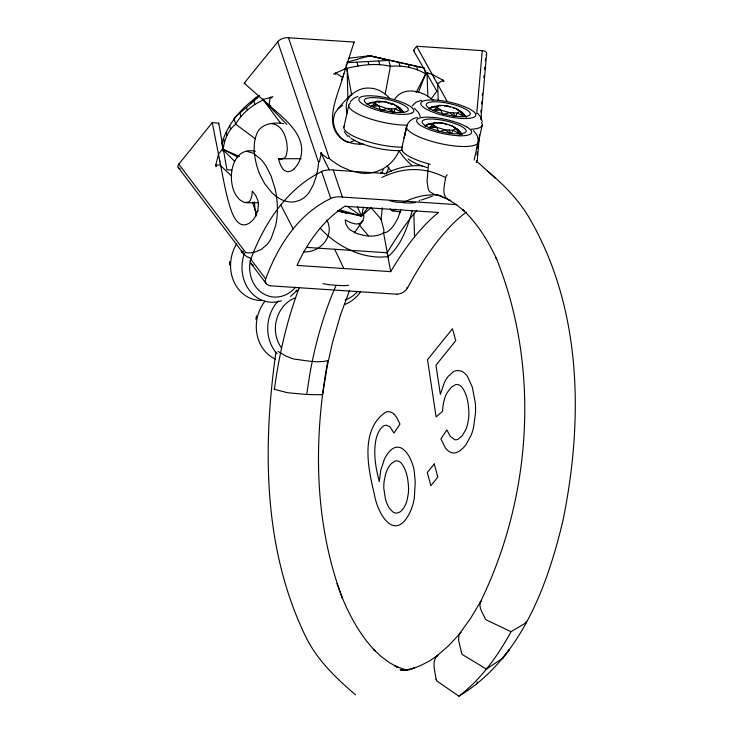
<?xml version="1.0" encoding="UTF-8"?>
<svg xmlns="http://www.w3.org/2000/svg" width="753" height="753" viewBox="0 0 753 753"><rect width="100%" height="100%" fill="white"/><g stroke="black" fill="none" stroke-linecap="round" stroke-linejoin="round"><path stroke-width="1.13" d="M333.24 120.113L334.737 113.477L338.116 108.724C346.154 99.18 355.934 86.84 370.005 88.139C377.78 88.459 384.783 92.845 389.856 98.53M229.477 264.99L229.637 261.555M476.753 113.581L482.268 50.649L483.652 50.837A8.104 4.057 -15.4 0 1 486.363 54.696L486.09 55.148M476.376 162.61L476.564 160.511M477.016 155.269L477.298 152.115M477.76 146.873L478.033 143.729M480.791 112.263L480.969 110.164M481.525 103.867L481.713 101.768M482.259 95.48L482.447 93.381M483.821 77.644L484.01 75.545M484.555 69.257L484.744 67.158M485.29 60.861L485.478 58.762M477.091 162.544L479.529 134.778M480.847 119.746L486.626 53.811M283.777 123.69C273.697 121.995 260.161 123.379 256.425 134.731C252.801 144.435 254.09 155.193 256.585 165.02A45.792 27.4 80.1 0 0 260.03 174.903L264.755 183.798L271.927 192.712A55.618 33.273 80.1 0 0 294.828 201.748L299.543 200.411L303.92 197.841A48.154 28.812 80.1 0 0 309.003 192.561L313.05 185.464L316.072 176.974A65.059 38.921 80.1 0 0 318.623 162.601L318.707 161.801M270.675 105.721L269.132 105.156L269.226 104.29A60.899 36.436 80.1 0 1 269.433 102.596L270.214 97.57L270.892 96.996M481.336 600.95C477.374 606.25 482.889 613.017 485.111 618.505A2.89 1.704 28.5 0 0 486.909 620.218L511.042 631.673L526.008 622.797M428.438 164.898L427.064 181.351L428.344 189.577A8.754 7.577 -75.8 0 0 429.709 191.676L434.114 194.349L441.296 195.78M275.109 389.508L287.599 392.746L306.687 394.497L309.841 374.062A238.183 117.957 -86.1 0 1 335.706 286.253L336.13 285.293L341.118 285.547A80.336 47.448 28.5 0 0 343.857 285.603A53.124 31.381 28.5 0 0 345.156 285.585L348.554 285.321M382.336 207.866L381.319 216.751A52.239 19.089 -74.4 0 0 381.122 219.641L383.71 229.232A13.356 2.024 69.5 0 1 383.917 231.218C383.719 233.985 379.983 234.654 377.517 235.425A36.671 21.065 27.4 0 1 365.167 235.642L357.204 233.703L350.446 230.07A11.615 6.673 27.4 0 1 348.074 227.82L345.947 224.29L345.185 219.838L350.446 222.587L354.729 223.81A10.768 6.184 27.4 0 0 358.136 223.839L360.725 222.916L362.504 221.288M306.687 394.497L322.585 394.788L327.188 366.4L332.468 342.634L340.601 314.556L340.422 315.102L349.59 290.404M223.104 151.325C223.745 141.093 227.453 130.806 235.604 124.17C241.995 113.355 251.944 105.015 263.39 99.961L286.884 124.433M275.909 352.291C262.439 447.696 263.089 550.725 306.744 638.732L307.158 639.513C318.698 661.586 336.864 678.839 355.557 694.84M443.037 81.578L443.244 80.307L442.604 80.053M447.207 174.847A4.226 3.586 -62.3 0 0 445.616 177.642C444.665 184.993 440.477 197.258 450.115 200.402M385.216 94.003L390.412 66.32L388.783 60.4L369.638 55.741L348.695 58.207M337.636 210.972L361.515 216.12L363.483 206.943M406.611 126.589L404.135 138.063L406.742 126.127L401.726 148.586M474.145 160.041L478.099 142.261M343.886 127.21L348.771 105.213M477.374 147.033L482.259 125.036M255.813 319.216L256.575 315.846M215.819 166.545A133.686 67.666 -18.6 0 1 215.706 165.415L218.492 154.196L222.361 149.169L234.823 161.509M335.499 72.881L335.292 74.359M412.211 210.972C407.269 227.359 401.556 245.233 388.002 256.594C362.626 259.747 337.25 246.579 320.307 228.357M264.303 100.958L244.179 83.159L278.601 40.784A8.104 4.057 -15.4 0 1 286.949 37.669L354.136 42.074L343.895 73.719M343.33 75.422L343.519 74.858M342.756 77.135L343.142 75.997M343.989 73.446C338.699 94.116 319.385 129.13 347.048 141.705A36.671 29.602 55.1 0 0 360.103 144.049M237.882 157.085L223.377 149.423L221.749 143.494C227.877 123.483 241.826 107.114 259.126 95.669M320.571 153.828L320.976 152.784L321.926 153.32M386.364 173.745L388.925 167.232M418.414 92.337L425.68 73.888L424.052 67.968L369.638 55.741M366.937 104.356L370.118 102.85L374.655 102.954C380.03 108.037 388.416 106.945 393.358 112.856L395.231 108.931L397.913 107.208L400.314 108.376L403.853 112.602M455.829 116.028L457.231 113.082L459.904 111.359L462.304 112.526L465.853 116.753M451.668 133.253L453.071 130.307L455.753 128.584L458.153 129.751L461.693 133.978M479.915 602.955C531.882 497.667 540.616 366.965 496.02 257.611L496.754 259.296C488.236 240.885 477.355 223.246 462.398 209.343L464.149 211L456.149 204.505L447.875 199.272M416.098 92.638L425.68 73.888L427.864 74.575M341.391 79.865L342.568 77.7L341.928 77.192A60.569 48.889 55.1 0 0 340.46 76.072L335.631 73.107M407.241 124.622C409.02 120.593 413.171 118.202 417.369 117.449M480.668 601.487L470.521 618.477L459.942 633.113A8.217 5.836 39 0 0 459.076 634.195L458.53 640.05L461.354 651.91A94.718 67.271 39 0 0 461.909 653.698A3.238 2.306 39 0 0 462.314 654.545L486.391 669.088L502.618 658.301L503.211 657.256A3.247 2.306 39 0 0 503.211 656.72M383.352 169.783L380.764 173.425M350.173 101.862L353.91 98.154L357.873 96.45M412.173 106.013L415.91 102.304L421.52 100.224M216.064 164.775L215.622 165.444L216.676 166.234M354.258 233.016L362.927 220.638M231.613 170.074L226.907 169.651L218.765 123.191L212.271 122.607L178.132 165.001A8.104 4.057 -15.4 0 0 180.221 168.71M221.749 143.494L223.133 141.592M250.843 103.575L254.307 98.822L258.966 95.829M263.117 98.972L262.684 99.556L270.214 97.57M339.631 209.823L361.515 216.12L367.596 207.837M406.629 670.33L401.076 670.17L409.961 669.577L405.406 670.001L414.338 668.062L411.402 668.975L420.343 665.699L429.219 661.106L437.954 655.232C430.98 660.88 435.187 671.271 436.034 679.168M431.187 98.784L436.891 91.188L413.453 50.442L416.607 46.253L482.268 50.649M394.892 98.869C403.89 85.917 422.772 90.859 432.74 99.923M420.033 199.997L419.139 200.938M353.468 42.855L354.136 42.074M351.058 95.01C346.154 99.66 345.1 107.114 347.302 113.317M255.436 213.08L257.893 210.746M297.115 290.432L290.545 296.409M380.867 110.569L378.797 105.928L371.238 106.427L377.338 101.222C387.014 101.278 397.97 103.914 403.608 112.461M453.701 108.376L455.763 108.376L459.904 111.359L463.415 116.094L457.231 113.082L449.325 112.555L440.797 110.079L433.229 110.578L439.338 105.373C449.409 105.354 460.638 108.404 466.267 117.43M461.015 134.674L453.071 130.307L445.164 129.78L436.646 127.304L429.078 127.803L435.178 122.598C445.258 122.579 456.478 125.629 462.116 134.655M338.116 108.724L342.634 105.269M294.254 168.681C291.938 171.082 288.041 172.823 284.935 170.809A11.615 6.946 80.1 0 1 282.912 169.039L280.502 165.123L278.394 158.751L301.2 158.685M347.171 206.247L361.515 216.12L370.881 207.809M255.436 138.863L235.604 124.17L233.976 118.249L259.126 96.356M368.622 104.083L370.118 102.85L377.338 101.222L378.175 101.937L385.244 101.749L388.859 103.396M429.869 108.846L432.118 106.992L439.338 105.373L440.176 106.088M426.462 125.459L427.968 124.217L435.178 122.598L436.015 123.313M436.119 656.569L448.091 646.206L461.09 632.351M274.073 388.877L274.421 389.282A261.696 129.61 -86.1 0 1 299.242 287.684M355.077 140.359L350.079 142.308A10.768 8.688 55.1 0 1 346.549 141.799L345.411 141.329M367.379 104.761L370.118 102.85M429.379 108.912L432.118 106.992L436.655 107.095L440.797 110.079L442.453 113.797M425.229 126.137L427.968 124.217L432.504 124.32L436.646 127.304L438.293 131.022M437.418 681.39L458.888 696.158C520.389 659.28 547.243 586.813 562.962 520.53C583.528 420.108 582.173 308.495 529.199 217.796L528.71 216.958C517.998 199.187 503.399 184.287 487.53 171.091M389.979 200.806L393.697 201.71A69.935 55.863 53.1 0 0 397.885 202.293L403.523 202.425A238.183 117.957 -86.1 0 1 438.124 195.055M384.604 173.943L390.158 171.383A265.865 131.662 -86.1 0 1 422.377 165.801M336.054 72.985L345.608 68.589L345.232 68.156M381.884 177.426L386.722 175.223M428.928 108.507L432.118 106.992M424.777 125.732L427.968 124.217M421.605 199.922L432.354 196.175M254.307 98.822L257.47 97.598M371.238 106.418L376.726 104.441M433.239 110.569L438.726 108.592M429.088 127.794L434.566 125.817M366.306 56.908L369.563 55.75L424.052 67.968M381.94 110.211L387.324 108.404L395.231 108.931L401.415 111.952L397.913 107.208L395.843 105.721L393.772 104.225L390.666 104.225M442.868 114.72L449.325 112.555L454.501 116.367M439.79 131.587L445.164 129.78L450.341 133.592M347.707 62.075L369.554 55.741M380.66 173.256L382.835 172.644M344.827 68.796C359.67 65.182 375.229 62.64 390.412 66.32C402.62 65.125 415.119 67.563 425.68 73.888M415.543 202.501L412.023 202.924A53.124 42.432 53.1 0 1 410.696 202.971A80.336 64.174 53.1 0 1 407.919 202.962L402.911 202.726M363.068 143.767L360.113 144.077M378.175 101.937L381.291 101.486M437.06 123.163L439.131 122.861M391.447 210.473L392.859 210.906L394.497 210.247A10.768 3.934 -74.4 0 0 395.673 209.099M346.672 62.678L388.783 60.4M255.399 151.325C230.823 145.583 226.088 181.765 236.79 196.345A24.152 14.448 80.1 0 0 240.452 200.289L244.509 202.529L248.462 202.152A10.74 6.429 80.1 0 0 250.373 200.194L251.841 196.025L252.274 191.046L255.813 195.648L257.752 200.147A11.615 6.946 80.1 0 1 258.411 203.602L257.808 210.84L255.003 217.203A36.671 21.941 80.1 0 1 247.746 223.989C237.637 228.592 232.348 214.379 230.051 206.962C225.589 192.815 223.199 178.141 220.29 163.627M303.591 251.85C320.166 253.008 335.377 235.745 326.755 219.914M215.574 165.133L218.907 165.058A60.899 36.436 80.1 0 1 220.017 165.123L231.604 176.023M444.214 105.985L447.244 105.9L449.955 107.133M440.053 123.21L443.084 123.125L446.698 124.772M246.156 202.764L258.138 202.726M449.541 125.6L451.612 125.6L455.753 128.584L459.255 133.319M433.201 99.942L437.982 100.262A28.303 7.248 12.5 0 1 453.908 103.18A27.117 6.937 12.5 0 1 457.796 104.281A28.529 7.304 12.5 0 1 471.303 109.957A26.995 6.909 12.5 0 1 473.816 111.745A28.595 7.314 12.5 0 1 475.228 116.301A26.995 6.909 12.5 0 1 473.618 117.346A28.586 7.314 12.5 0 1 463.349 118.503A27.042 6.918 12.5 0 1 458.586 118.193A28.586 7.314 12.5 0 1 442.651 115.275A26.995 6.909 12.5 0 1 437.512 113.778A28.595 7.314 12.5 0 1 425.247 108.498A26.995 6.909 12.5 0 1 422.744 106.7A28.605 7.323 12.5 0 1 421.341 102.154A27.117 6.937 12.5 0 1 422.442 101.335M244.179 83.159L245.017 83.197M385.79 173.576L333.259 170.056L342.399 197.079L456.864 204.656M344.893 206.256L438.594 212.459M306.65 247.389L387.202 252.782A259.361 94.793 -74.4 0 1 416.814 210.313M438.623 212.421A231.896 84.76 -74.4 0 0 390.713 271.645L297.03 265.423A231.971 138.778 80.1 0 1 344.921 206.218M270.609 285.82L396.897 294.216M336.13 285.293L331.085 284.879A69.935 41.311 28.5 0 1 326.83 284.37L322.981 283.627M246.692 151.344L253.3 153.188L261.056 159.495A45.792 27.4 80.1 0 1 266.515 166.884L271.061 175.995L275.09 188.805A55.618 33.273 80.1 0 1 275.692 225.401L271.221 238.268A48.154 28.812 80.1 0 1 266.769 244.772L261.404 249.309L255.389 251.991A65.059 38.921 80.1 0 1 245.779 252.65L245.309 252.584M406.648 670.217L400.041 669.662L406.667 670.349M392.859 210.906L400.784 211.969M245.751 252.65L178.725 164.079M271.805 123.718C278.695 124.179 283.166 130.485 285.161 136.538A24.152 14.448 80.1 0 1 286.837 142.948L287.354 149.565L286.234 155.457A10.74 6.429 80.1 0 1 284.578 157.914L281.622 159.203L278.394 158.751M406.789 670.198L394.958 666.029L397.725 667.309L389.348 662.584L381.234 656.569L373.441 649.312L375.05 650.846C360.405 635.438 349.985 616.575 341.966 597.025L342.521 598.522C313.992 522.949 313.239 439.225 327.875 360.536C317.719 363.445 305.106 360.339 294.272 359.106A8.754 1.911 11.2 0 1 291.759 358.428L285.811 355.981L278.055 351.491M337.664 210.727L346.691 213.334M427.855 96.676L427.026 72.693L432.156 74.387L443.009 80.147L439.328 82.689A60.569 48.889 55.1 0 0 438.161 83.602L437.606 84.063L438.218 100.525M439.46 195.912L444.825 197.898M223.377 149.423L239.407 156.436M442.218 196.749L450.689 200.646M344.846 141.046L343.217 140.039M248.528 257.215L249.262 257.62A65.059 37.368 27.4 0 0 251.154 258.599M427.026 72.693L427.77 73.135M457.833 109.863L462.295 112.517M453.683 127.088L458.135 129.742M395.843 105.721L400.295 108.366M271.833 98.05L270.713 97.335M322.068 394.346L322.585 394.788M414.414 108.281L418.536 112.526L420.212 116.527M342.69 139.644L340.252 137.385M328.732 158.055L329.372 158.582A65.059 52.512 55.1 0 0 342.286 167.185L351.547 171.082L360.951 173.143A48.154 38.864 55.1 0 0 370.194 173.077L376.764 171.562L382.835 168.888A55.618 44.888 55.1 0 0 398.986 151.024M264.03 100.723L266.317 102.709M266.129 102.54L268.219 104.366M241.751 251.267L242.184 251.897M267.927 104.102C283.288 118.193 308.128 135.163 300.146 159.231A36.671 21.941 80.1 0 1 294.244 168.663M478.249 162.601L495.493 178.386M477.722 113.458L480.527 116.677L482.353 121.628M473.562 130.683L477.148 135.342L478.306 140.425M347.764 136.444L344.262 131.606M371.041 207.593L379.54 217.419A52.239 30.007 27.4 0 1 381.122 219.641M359.04 224.714L368.499 235.868M394.337 414.432L396.746 417.463L399.947 424.08L393.951 433.079L389.932 426.687L386.185 425.191A18.571 9.205 -86.2 0 0 383.239 426.236L381.31 427.968A24.077 11.935 -86.2 0 0 380.086 429.521A21.715 10.758 -86.2 0 0 376.161 438.613C373.121 452.854 375.531 467.585 379.324 481.44L380.707 470.418L384.294 459.481A34.092 16.895 -86.2 0 1 387.513 453.89C401.462 434.406 414.526 461.918 414.564 475.124A44.267 21.931 -86.2 0 1 415.204 482.748L414.338 497.902A33 16.35 -86.2 0 1 412.804 504.755A34.007 16.848 -86.2 0 1 410.592 510.939C395.965 543.28 377.855 515.909 374.288 493.921C368.066 468.507 359.821 429.248 385.95 412.032A29.631 14.684 -86.2 0 1 394.318 414.432M391.165 171.289L387.023 165.876M178.207 167.401L241.609 251.135A82.614 70.443 -35 0 0 243.398 251.417M251.238 263.879L266.204 283.655M263.39 99.961L280.831 123.548M434.537 78.623L416.607 46.253M434.17 77.964L436.919 82.849M436.834 82.708L447.075 101.25M329.174 169.651L325.211 161.782A82.614 12.547 69.5 0 1 320.976 152.784M321.672 171.609A259.663 155.344 80.1 0 0 280.822 204.957L293.162 228.903M453.278 112.818L454.84 115.962M449.117 130.043L450.68 133.187M391.278 108.667L393.358 112.856M334.671 249.262L343.867 268.539M357.393 206.811L361.515 216.12M336.996 583.603L342.521 598.522M288.474 37.678L329.372 158.582M277.716 41.697L318.623 162.601M321.663 171.599L330.783 198.547A232.291 138.976 80.1 0 0 293.162 228.893A232.291 138.976 80.1 0 0 265.715 278.986L250.768 259.248A259.663 155.344 80.1 0 1 280.822 204.957M252.603 202.293L254.458 208.261A52.239 31.25 80.1 0 0 255.54 211.235L256.124 215.989M416.654 66.405L417.595 69.841M408.267 64.617L408.983 67.215M398.958 62.603L399.909 66.038M378.759 61.257L379.71 64.692M368.17 61.934L368.885 64.532M357.054 62.414L358.004 65.85M346.069 64.683L351.736 95.16M253.874 101.006L254.815 104.441M246.56 107.415L247.276 110.013M239.896 113.185L240.847 116.621M229.693 125.798L230.644 129.234M226.192 132.594L226.917 135.192M223.537 138.505L224.488 141.941M359.2 142.835L359.586 144.454M212.271 122.607L219.274 158.318M219.932 161.744L220.45 164.493M219.603 160.05L219.942 161.839M219.264 158.271L219.669 160.37M407.1 287.213L407.317 288.39A232.225 84.873 -74.4 0 1 439.601 238.607A232.225 84.873 -74.4 0 1 466.371 212.054M387.202 252.782L390.713 271.645M222.361 149.169L222.408 149.875M413.877 213.871L414.517 236.95M347.152 68.636L347.886 99.038M254.373 201.87L255.032 209.08A52.239 30.007 27.4 0 0 255.54 211.235M321.249 171.552A8.754 2.457 -3.6 0 1 333.344 170.009M253.413 265.423A8.744 6.165 -27.1 0 1 250.598 259.248M270.656 285.707A8.772 6.231 -27.4 0 1 265.536 278.986M330.313 198.5A8.772 2.419 -3.2 0 1 342.502 197.022M407.185 288.371A8.772 5.92 -31.5 0 1 396.953 294.094M388.557 257.225A108.15 16.425 69.5 0 1 387.993 256.575L383.522 232.555L385.282 232.696L387.522 231.689A36.671 13.403 -74.4 0 0 394.13 224.827L397.8 218.53L400.342 211.424A11.615 4.245 -74.4 0 0 400.7 209.72M363.332 213.381A22.251 12.782 27.4 0 1 362.372 221.213M391.504 210.332A22.251 8.132 -74.4 0 1 390.195 208.835M218.549 123.953A118.108 59.054 -15.4 0 1 218.765 123.191M413.453 50.442A118.108 59.054 -15.4 0 1 414.414 50.762M411.712 165.208A55.618 44.888 55.1 0 1 399.194 151.033M248.339 257.535A21.922 20.5 30 0 1 241.901 252.114M243.897 253.159A21.922 6.382 -15.4 0 1 241.355 251.38M340.347 137.291A22.251 17.959 55.1 0 1 333.306 120.122M321.813 154.309A21.922 7.483 35.6 0 1 327.837 158.572M319.564 161.584A21.922 12.274 -71.2 0 1 321.315 154.083M442.98 80.439A133.686 65.85 -12.2 0 1 444.138 81.164M271.136 97.561A133.686 61.153 -16 0 1 272.925 96.619M333.541 73.982A133.686 61.153 -16 0 1 335.65 73.465M296.795 289.971A36.596 31.758 -81 0 1 296.089 290.809A36.596 31.758 -81 0 1 297.83 290.554M281.518 300.776A36.596 31.758 -81 0 1 249.827 290.912A36.596 31.758 -81 0 1 244.292 253.714M277.095 353.797A36.596 31.758 -81 0 1 278.234 300.889M360.649 291.627A36.596 31.758 -81 0 1 344.526 304.57M345.081 299.967A31.447 27.287 -81 0 0 353.543 295.327A29.696 25.771 -81 0 0 357.647 291.317M294.649 298.141A31.297 27.155 -81 0 0 287.467 302.329A29.828 25.884 -81 0 0 283.373 306.349M283.382 306.358A31.466 27.306 -81 0 0 275.937 322.491A29.696 25.762 -81 0 0 275.382 328.515A31.457 27.296 -81 0 0 279.881 345.467A29.696 25.771 -81 0 0 281.434 347.83M275.344 359.059A36.596 31.758 -81 0 1 265.028 301.134M250.871 258.448A31.466 27.306 -81 0 0 250.212 261.413A29.696 25.762 -81 0 0 249.657 267.437A31.457 27.296 -81 0 0 254.156 284.38A29.696 25.771 -81 0 0 257.479 288.907A31.447 27.287 -81 0 0 271.278 296.71A29.744 25.809 -81 0 0 276.53 297.068A31.447 27.287 -81 0 0 291.552 291.176A29.696 25.771 -81 0 0 295.647 287.166M262.053 300.419A36.596 31.758 -81 0 1 233.929 281.707A36.596 31.758 -81 0 1 236.687 243.774M401.697 147.146A36.596 9.365 12.5 0 1 360.828 139.305A36.596 9.365 12.5 0 1 344.563 125.892M349.853 137.102A31.466 8.048 12.5 0 1 348.724 135.719M350.945 138.072A29.696 7.596 12.5 0 0 353.11 139.559A31.457 8.048 12.5 0 0 366.607 145.367A29.696 7.596 12.5 0 0 372.255 147.014A31.447 8.048 12.5 0 0 389.781 150.214A29.744 7.615 12.5 0 0 395.033 150.572M402.582 150.233A31.447 8.048 12.5 0 1 395.033 150.562M406.582 125.149A36.596 9.365 12.5 0 1 364.16 116.715A36.596 9.365 12.5 0 1 350.371 103.123M380.651 111.124A26.995 6.909 12.5 0 1 375.512 109.637A28.595 7.314 12.5 0 1 363.247 104.347A26.995 6.909 12.5 0 1 360.743 102.559A28.605 7.323 12.5 0 1 359.341 98.003A27.117 6.937 12.5 0 1 360.442 97.184A28.303 7.248 12.5 0 1 371.21 95.8L375.982 96.111A28.303 7.248 12.5 0 1 391.908 99.029A27.117 6.937 12.5 0 1 395.805 100.13A28.529 7.304 12.5 0 1 409.312 105.806A26.995 6.909 12.5 0 1 411.816 107.604A28.595 7.314 12.5 0 1 413.228 112.159A26.995 6.909 12.5 0 1 411.627 113.204M380.651 111.124A28.586 7.314 12.5 0 0 396.577 114.042A27.042 6.918 12.5 0 0 401.358 114.362A28.586 7.314 12.5 0 0 411.618 113.195M430.349 164.333A36.596 9.365 12.5 0 1 402.413 147.268M408.201 158.958A29.696 7.596 12.5 0 0 410.95 160.935A31.457 8.048 12.5 0 0 424.447 166.742A29.696 7.596 12.5 0 0 427.224 167.599M477.948 140.783A36.596 9.365 12.5 0 1 440.637 143.635A36.596 9.365 12.5 0 1 407.288 125.262M459.198 135.738A27.042 6.918 12.5 0 1 454.426 135.418A28.586 7.314 12.5 0 1 438.5 132.5A26.995 6.909 12.5 0 1 433.351 131.003A28.595 7.314 12.5 0 1 421.087 125.723A26.995 6.909 12.5 0 1 418.593 123.925A28.605 7.323 12.5 0 1 417.181 119.379A27.117 6.937 12.5 0 1 418.282 118.56A28.303 7.248 12.5 0 1 429.059 117.176L433.832 117.487A28.303 7.248 12.5 0 1 449.757 120.405A27.117 6.937 12.5 0 1 453.645 121.506A28.529 7.304 12.5 0 1 467.152 127.182M469.354 134.636A28.595 7.314 12.5 0 1 459.085 135.804M469.467 134.571A26.995 6.909 12.5 0 0 471.077 133.535A28.595 7.314 12.5 0 0 469.646 128.97A26.995 6.909 12.5 0 0 467.171 127.182M477.214 145.555A36.596 9.365 12.5 0 1 476.696 148.35M481.562 122.513A36.596 9.365 12.5 0 1 471.171 129.234M422.452 101.344A28.303 7.248 12.5 0 1 433.21 99.951M386.731 175.28A261.696 129.601 -86.1 0 1 445.616 177.652M511.042 631.673A283.222 140.331 -86.2 0 1 458.888 696.158M526.319 621.244A2.89 1.713 28.5 0 1 526.036 622.825M477.261 681.907A2.89 2.306 53.1 0 1 476.536 684.016M437.408 681.418A2.89 2.306 53.1 0 1 436.072 679.168M444.458 399.194A26.035 12.895 -86.2 0 0 442.576 411.298L436.1 416.927L427.516 359.642L452.478 328.779L455.763 340.704L435.959 365.177L440.354 394.421L444.261 382.872A33.894 16.792 -86.2 0 1 448.233 376.359L453.278 371.822A32.473 16.086 -86.2 0 1 457.56 370.523L460.168 370.824A38.892 19.267 -86.2 0 1 462.794 371.944L463.632 372.481A35.335 17.507 -86.2 0 1 467.481 376.462L472.357 387.211L475.284 402.714A41.801 20.707 -86.2 0 1 475.444 413.51L473.477 427.798A34.403 17.046 -86.2 0 1 471.143 435.215L466.022 444.571A52.352 25.941 -86.2 0 1 463.227 447.931L459.782 450.934L456.403 452.6A33.33 16.519 -86.2 0 1 451.452 452.591A34.77 17.225 -86.2 0 1 449.861 451.941A33.113 16.406 -86.2 0 1 445.56 448.176L440.891 438.961L446.887 429.954L450.35 436.476L454.652 439.648A20.5 10.156 -86.2 0 0 458.153 439.234L462.201 435.771L465.843 429.577A22.383 11.088 -86.2 0 0 467.604 424.127L468.488 419.157A25.621 12.697 -86.2 0 0 468.893 412.559C468.526 403.655 467.246 393.904 461.523 386.731A22.59 11.191 -86.2 0 0 458.728 384.83A21.338 10.57 -86.2 0 0 455.744 384.595L451.358 387.164L446.84 393.188A22.345 11.069 -86.2 0 0 444.449 399.184M408.559 488.132L408.559 489.375A23.211 11.502 -86.2 0 1 408.22 494.279L406.884 500.943A19.86 9.836 -86.2 0 1 405.114 505.545L403.269 508.604A23.089 11.446 -86.2 0 1 396.464 513.104A22.458 11.126 -86.2 0 1 392.84 511.899L390.167 509.254A33.179 16.444 -86.2 0 1 385.451 499.126L383.814 488.405A22.806 11.304 -86.2 0 1 384.143 481.205L385.517 474.381A22.138 10.966 -86.2 0 1 387.72 468.714L389.649 465.599A28.868 14.307 -86.2 0 1 391.334 463.603L394.751 461.213A20.491 10.156 -86.2 0 1 397.565 460.949L398.13 461.081A22.59 11.191 -86.2 0 1 399.796 461.862A21.978 10.89 -86.2 0 1 401.368 463.189C406.818 470.164 408.135 479.52 408.559 488.132M509.282 649.557L502.618 658.301L509.282 649.557M434.227 463.97L427.28 472.564L430.885 485.676L437.841 477.082L434.227 463.97M373.469 107.218A22.515 5.76 12.5 0 0 408.201 110.183A22.515 5.76 12.5 0 0 377.187 97.834A22.515 5.76 12.5 0 0 373.469 107.218M431.309 128.594A22.524 5.76 12.5 0 0 466.041 131.559A22.524 5.76 12.5 0 0 435.027 119.209A22.524 5.76 12.5 0 0 431.309 128.594M435.469 111.369A22.515 5.76 12.5 0 0 470.192 114.334A22.515 5.76 12.5 0 0 439.178 101.984A22.515 5.76 12.5 0 0 435.469 111.369"/></g></svg>
